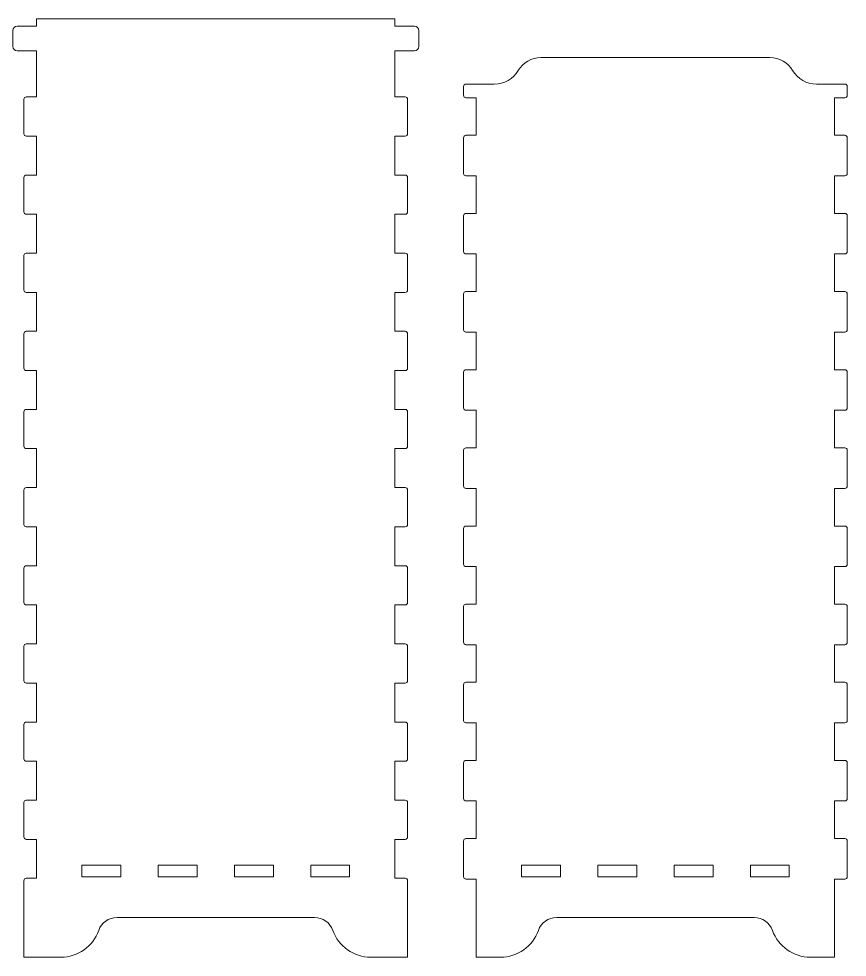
# Model space of a CAD drawing. Header units: millimetres. Extents: x -1099 to 2075, y -1295 to 1553.
# Drawn here: x -360.5 to -151.9, y -1213.4 to -977.2 of the extents above; entities that cross this region are included whole.
import ezdxf

# ---------------------------------------------------------------- set-up
doc = ezdxf.new("R2010")
doc.units = ezdxf.units.MM
doc.header["$MEASUREMENT"] = 0
doc.layers.add('layer 1', color=7, linetype='Continuous')

msp = doc.modelspace()

# ---------------------------------------------------------------- linework, layer by layer
at = {"layer": 'layer 1', "color": 240, "lineweight": 9}
for points, knots in [([(-356.0003, -1193.5443), (-356.0003, -1193.5443), (-356.0003, -1183.7443), (-356.0003, -1183.7443), (-356.0003, -1183.7443), (-356.0003, -1183.7443), (-358.6003, -1183.7443), (-358.6003, -1183.7443), (-358.6003, -1183.7443), (-358.9308, -1183.7443), (-359.2003, -1183.4748), (-359.2003, -1183.1443), (-359.2003, -1183.1443), (-359.2003, -1183.1443), (-359.2003, -1174.4777), (-359.2003, -1174.4777), (-359.2003, -1174.4777), (-359.2003, -1174.1472), (-358.9308, -1173.8777), (-358.6003, -1173.8777), (-358.6003, -1173.8777), (-358.6003, -1173.8777), (-356.0003, -1173.8777), (-356.0003, -1173.8777), (-356.0003, -1173.8777), (-356.0003, -1173.8777), (-356.0003, -1164.0777), (-356.0003, -1164.0777), (-356.0003, -1164.0777), (-356.0003, -1164.0777), (-358.6003, -1164.0777), (-358.6003, -1164.0777), (-358.6003, -1164.0777), (-358.9308, -1164.0777), (-359.2003, -1163.8082), (-359.2003, -1163.4777), (-359.2003, -1163.4777), (-359.2003, -1163.4777), (-359.2003, -1154.811), (-359.2003, -1154.811), (-359.2003, -1154.811), (-359.2003, -1154.4805), (-358.9308, -1154.211), (-358.6003, -1154.211), (-358.6003, -1154.211), (-358.6003, -1154.211), (-356.0003, -1154.211), (-356.0003, -1154.211), (-356.0003, -1154.211), (-356.0003, -1154.211), (-356.0003, -1144.411), (-356.0003, -1144.411), (-356.0003, -1144.411), (-356.0003, -1144.411), (-358.6003, -1144.411), (-358.6003, -1144.411), (-358.6003, -1144.411), (-358.9308, -1144.411), (-359.2003, -1144.1415), (-359.2003, -1143.811), (-359.2003, -1143.811), (-359.2003, -1143.811), (-359.2003, -1135.1443), (-359.2003, -1135.1443), (-359.2003, -1135.1443), (-359.2003, -1134.8138), (-358.9308, -1134.5443), (-358.6003, -1134.5443), (-358.6003, -1134.5443), (-358.6003, -1134.5443), (-356.0003, -1134.5443), (-356.0003, -1134.5443), (-356.0003, -1134.5443), (-356.0003, -1134.5443), (-356.0003, -1124.7443), (-356.0003, -1124.7443), (-356.0003, -1124.7443), (-356.0003, -1124.7443), (-358.6003, -1124.7443), (-358.6003, -1124.7443), (-358.6003, -1124.7443), (-358.9308, -1124.7443), (-359.2003, -1124.4748), (-359.2003, -1124.1443), (-359.2003, -1124.1443), (-359.2003, -1124.1443), (-359.2003, -1115.4777), (-359.2003, -1115.4777), (-359.2003, -1115.4777), (-359.2003, -1115.1472), (-358.9308, -1114.8777), (-358.6003, -1114.8777), (-358.6003, -1114.8777), (-358.6003, -1114.8777), (-356.0003, -1114.8777), (-356.0003, -1114.8777), (-356.0003, -1114.8777), (-356.0003, -1114.8777), (-356.0003, -1105.0777), (-356.0003, -1105.0777), (-356.0003, -1105.0777), (-356.0003, -1105.0777), (-358.6003, -1105.0777), (-358.6003, -1105.0777), (-358.6003, -1105.0777), (-358.9308, -1105.0777), (-359.2003, -1104.8082), (-359.2003, -1104.4777), (-359.2003, -1104.4777), (-359.2003, -1104.4777), (-359.2003, -1095.811), (-359.2003, -1095.811), (-359.2003, -1095.811), (-359.2003, -1095.4805), (-358.9308, -1095.211), (-358.6003, -1095.211), (-358.6003, -1095.211), (-358.6003, -1095.211), (-356.0003, -1095.211), (-356.0003, -1095.211), (-356.0003, -1095.211), (-356.0003, -1095.211), (-356.0003, -1085.411), (-356.0003, -1085.411), (-356.0003, -1085.411), (-356.0003, -1085.411), (-358.6003, -1085.411), (-358.6003, -1085.411), (-358.6003, -1085.411), (-358.9308, -1085.411), (-359.2003, -1085.1415), (-359.2003, -1084.811), (-359.2003, -1084.811), (-359.2003, -1084.811), (-359.2003, -1076.1443), (-359.2003, -1076.1443), (-359.2003, -1076.1443), (-359.2003, -1075.8138), (-358.9308, -1075.5443), (-358.6003, -1075.5443), (-358.6003, -1075.5443), (-358.6003, -1075.5443), (-356.0003, -1075.5443), (-356.0003, -1075.5443), (-356.0003, -1075.5443), (-356.0003, -1075.5443), (-356.0003, -1065.7443), (-356.0003, -1065.7443), (-356.0003, -1065.7443), (-356.0003, -1065.7443), (-358.6003, -1065.7443), (-358.6003, -1065.7443), (-358.6003, -1065.7443), (-358.9308, -1065.7443), (-359.2003, -1065.4748), (-359.2003, -1065.1443), (-359.2003, -1065.1443), (-359.2003, -1065.1443), (-359.2003, -1056.4777), (-359.2003, -1056.4777), (-359.2003, -1056.4777), (-359.2003, -1056.1472), (-358.9308, -1055.8777), (-358.6003, -1055.8777), (-358.6003, -1055.8777), (-358.6003, -1055.8777), (-356.0003, -1055.8777), (-356.0003, -1055.8777), (-356.0003, -1055.8777), (-356.0003, -1055.8777), (-356.0003, -1046.0777), (-356.0003, -1046.0777), (-356.0003, -1046.0777), (-356.0003, -1046.0777), (-358.6003, -1046.0777), (-358.6003, -1046.0777), (-358.6003, -1046.0777), (-358.9308, -1046.0777), (-359.2003, -1045.8082), (-359.2003, -1045.4777), (-359.2003, -1045.4777), (-359.2003, -1045.4777), (-359.2003, -1036.811), (-359.2003, -1036.811), (-359.2003, -1036.811), (-359.2003, -1036.4805), (-358.9308, -1036.211), (-358.6003, -1036.211), (-358.6003, -1036.211), (-358.6003, -1036.211), (-356.0003, -1036.211), (-356.0003, -1036.211), (-356.0003, -1036.211), (-356.0003, -1036.211), (-356.0003, -1026.411), (-356.0003, -1026.411), (-356.0003, -1026.411), (-356.0003, -1026.411), (-358.6003, -1026.411), (-358.6003, -1026.411), (-358.6003, -1026.411), (-358.9308, -1026.411), (-359.2003, -1026.1415), (-359.2003, -1025.811), (-359.2003, -1025.811), (-359.2003, -1025.811), (-359.2003, -1017.1443), (-359.2003, -1017.1443), (-359.2003, -1017.1443), (-359.2003, -1016.8138), (-358.9308, -1016.5443), (-358.6003, -1016.5443), (-358.6003, -1016.5443), (-358.6003, -1016.5443), (-356.0003, -1016.5443), (-356.0003, -1016.5443), (-356.0003, -1016.5443), (-356.0003, -1016.5443), (-356.0003, -1006.7443), (-356.0003, -1006.7443), (-356.0003, -1006.7443), (-356.0003, -1006.7443), (-358.6003, -1006.7443), (-358.6003, -1006.7443), (-358.6003, -1006.7443), (-358.9308, -1006.7443), (-359.2003, -1006.4748), (-359.2003, -1006.1443), (-359.2003, -1006.1443), (-359.2003, -1006.1443), (-359.2003, -997.4777), (-359.2003, -997.4777), (-359.2003, -997.4777), (-359.2003, -997.1472), (-358.9308, -996.8777), (-358.6003, -996.8777), (-358.6003, -996.8777), (-358.6003, -996.8777), (-356.0003, -996.8777), (-356.0003, -996.8777), (-356.0003, -996.8777), (-356.0003, -996.8777), (-356.0003, -985.2444), (-356.0003, -985.2444), (-356.0003, -985.2444), (-356.0003, -985.2444), (-360.9003, -985.2444), (-360.9003, -985.2444), (-360.9003, -985.2444), (-361.5062, -985.2444), (-362.0003, -984.7503), (-362.0003, -984.1444), (-362.0003, -984.1444), (-362.0003, -984.1444), (-362.0003, -980.1444), (-362.0003, -980.1444), (-362.0003, -980.1444), (-362.0003, -979.5386), (-361.5061, -979.0444), (-360.9003, -979.0444), (-360.9003, -979.0444), (-360.9003, -979.0444), (-356.0003, -979.0444), (-356.0003, -979.0444), (-356.0003, -979.0444), (-356.0003, -979.0444), (-356.0003, -977.211), (-356.0003, -977.211), (-356.0003, -977.211), (-356.0003, -977.211), (-265.8003, -977.211), (-265.8003, -977.211), (-265.8003, -977.211), (-265.8003, -977.211), (-265.8003, -979.0444), (-265.8003, -979.0444), (-265.8003, -979.0444), (-265.8003, -979.0444), (-260.9003, -979.0444), (-260.9003, -979.0444), (-260.9003, -979.0444), (-260.2944, -979.0444), (-259.8003, -979.5385), (-259.8003, -980.1444), (-259.8003, -980.1444), (-259.8003, -980.1444), (-259.8003, -984.1444), (-259.8003, -984.1444), (-259.8003, -984.1444), (-259.8003, -984.7504), (-260.2943, -985.2444), (-260.9003, -985.2444), (-260.9003, -985.2444), (-260.9003, -985.2444), (-265.8003, -985.2444), (-265.8003, -985.2444), (-265.8003, -985.2444), (-265.8003, -985.2444), (-265.8003, -996.8777), (-265.8003, -996.8777), (-265.8003, -996.8777), (-265.8003, -996.8777), (-263.2003, -996.8777), (-263.2003, -996.8777), (-263.2003, -996.8777), (-262.8698, -996.8777), (-262.6003, -997.1472), (-262.6003, -997.4777), (-262.6003, -997.4777), (-262.6003, -997.4777), (-262.6003, -1006.1443), (-262.6003, -1006.1443), (-262.6003, -1006.1443), (-262.6003, -1006.4749), (-262.8697, -1006.7443), (-263.2003, -1006.7443), (-263.2003, -1006.7443), (-263.2003, -1006.7443), (-265.8003, -1006.7443), (-265.8003, -1006.7443), (-265.8003, -1006.7443), (-265.8003, -1006.7443), (-265.8003, -1016.5443), (-265.8003, -1016.5443), (-265.8003, -1016.5443), (-265.8003, -1016.5443), (-263.2003, -1016.5443), (-263.2003, -1016.5443), (-263.2003, -1016.5443), (-262.8698, -1016.5443), (-262.6003, -1016.8138), (-262.6003, -1017.1443), (-262.6003, -1017.1443), (-262.6003, -1017.1443), (-262.6003, -1025.811), (-262.6003, -1025.811), (-262.6003, -1025.811), (-262.6003, -1026.1416), (-262.8697, -1026.411), (-263.2003, -1026.411), (-263.2003, -1026.411), (-263.2003, -1026.411), (-265.8003, -1026.411), (-265.8003, -1026.411), (-265.8003, -1026.411), (-265.8003, -1026.411), (-265.8003, -1036.211), (-265.8003, -1036.211), (-265.8003, -1036.211), (-265.8003, -1036.211), (-263.2003, -1036.211), (-263.2003, -1036.211), (-263.2003, -1036.211), (-262.8698, -1036.211), (-262.6003, -1036.4805), (-262.6003, -1036.811), (-262.6003, -1036.811), (-262.6003, -1036.811), (-262.6003, -1045.4777), (-262.6003, -1045.4777), (-262.6003, -1045.4777), (-262.6003, -1045.8083), (-262.8697, -1046.0777), (-263.2003, -1046.0777), (-263.2003, -1046.0777), (-263.2003, -1046.0777), (-265.8003, -1046.0777), (-265.8003, -1046.0777), (-265.8003, -1046.0777), (-265.8003, -1046.0777), (-265.8003, -1055.8777), (-265.8003, -1055.8777), (-265.8003, -1055.8777), (-265.8003, -1055.8777), (-263.2003, -1055.8777), (-263.2003, -1055.8777), (-263.2003, -1055.8777), (-262.8698, -1055.8777), (-262.6003, -1056.1472), (-262.6003, -1056.4777), (-262.6003, -1056.4777), (-262.6003, -1056.4777), (-262.6003, -1065.1443), (-262.6003, -1065.1443), (-262.6003, -1065.1443), (-262.6003, -1065.4749), (-262.8697, -1065.7443), (-263.2003, -1065.7443), (-263.2003, -1065.7443), (-263.2003, -1065.7443), (-265.8003, -1065.7443), (-265.8003, -1065.7443), (-265.8003, -1065.7443), (-265.8003, -1065.7443), (-265.8003, -1075.5443), (-265.8003, -1075.5443), (-265.8003, -1075.5443), (-265.8003, -1075.5443), (-263.2003, -1075.5443), (-263.2003, -1075.5443), (-263.2003, -1075.5443), (-262.8698, -1075.5443), (-262.6003, -1075.8138), (-262.6003, -1076.1443), (-262.6003, -1076.1443), (-262.6003, -1076.1443), (-262.6003, -1084.811), (-262.6003, -1084.811), (-262.6003, -1084.811), (-262.6003, -1085.1416), (-262.8697, -1085.411), (-263.2003, -1085.411), (-263.2003, -1085.411), (-263.2003, -1085.411), (-265.8003, -1085.411), (-265.8003, -1085.411), (-265.8003, -1085.411), (-265.8003, -1085.411), (-265.8003, -1095.211), (-265.8003, -1095.211), (-265.8003, -1095.211), (-265.8003, -1095.211), (-263.2003, -1095.211), (-263.2003, -1095.211), (-263.2003, -1095.211), (-262.8698, -1095.211), (-262.6003, -1095.4805), (-262.6003, -1095.811), (-262.6003, -1095.811), (-262.6003, -1095.811), (-262.6003, -1104.4777), (-262.6003, -1104.4777), (-262.6003, -1104.4777), (-262.6003, -1104.8083), (-262.8697, -1105.0777), (-263.2003, -1105.0777), (-263.2003, -1105.0777), (-263.2003, -1105.0777), (-265.8003, -1105.0777), (-265.8003, -1105.0777), (-265.8003, -1105.0777), (-265.8003, -1105.0777), (-265.8003, -1114.8777), (-265.8003, -1114.8777), (-265.8003, -1114.8777), (-265.8003, -1114.8777), (-263.2003, -1114.8777), (-263.2003, -1114.8777), (-263.2003, -1114.8777), (-262.8698, -1114.8777), (-262.6003, -1115.1472), (-262.6003, -1115.4777), (-262.6003, -1115.4777), (-262.6003, -1115.4777), (-262.6003, -1124.1443), (-262.6003, -1124.1443), (-262.6003, -1124.1443), (-262.6003, -1124.4749), (-262.8697, -1124.7443), (-263.2003, -1124.7443), (-263.2003, -1124.7443), (-263.2003, -1124.7443), (-265.8003, -1124.7443), (-265.8003, -1124.7443), (-265.8003, -1124.7443), (-265.8003, -1124.7443), (-265.8003, -1134.5443), (-265.8003, -1134.5443), (-265.8003, -1134.5443), (-265.8003, -1134.5443), (-263.2003, -1134.5443), (-263.2003, -1134.5443), (-263.2003, -1134.5443), (-262.8698, -1134.5443), (-262.6003, -1134.8138), (-262.6003, -1135.1443), (-262.6003, -1135.1443), (-262.6003, -1135.1443), (-262.6003, -1143.811), (-262.6003, -1143.811), (-262.6003, -1143.811), (-262.6003, -1144.1416), (-262.8697, -1144.411), (-263.2003, -1144.411), (-263.2003, -1144.411), (-263.2003, -1144.411), (-265.8003, -1144.411), (-265.8003, -1144.411), (-265.8003, -1144.411), (-265.8003, -1144.411), (-265.8003, -1154.211), (-265.8003, -1154.211), (-265.8003, -1154.211), (-265.8003, -1154.211), (-263.2003, -1154.211), (-263.2003, -1154.211), (-263.2003, -1154.211), (-262.8698, -1154.211), (-262.6003, -1154.4805), (-262.6003, -1154.811), (-262.6003, -1154.811), (-262.6003, -1154.811), (-262.6003, -1163.4777), (-262.6003, -1163.4777), (-262.6003, -1163.4777), (-262.6003, -1163.8083), (-262.8697, -1164.0777), (-263.2003, -1164.0777), (-263.2003, -1164.0777), (-263.2003, -1164.0777), (-265.8003, -1164.0777), (-265.8003, -1164.0777), (-265.8003, -1164.0777), (-265.8003, -1164.0777), (-265.8003, -1173.8777), (-265.8003, -1173.8777), (-265.8003, -1173.8777), (-265.8003, -1173.8777), (-263.2003, -1173.8777), (-263.2003, -1173.8777), (-263.2003, -1173.8777), (-262.8698, -1173.8777), (-262.6003, -1174.1472), (-262.6003, -1174.4777), (-262.6003, -1174.4777), (-262.6003, -1174.4777), (-262.6003, -1183.1443), (-262.6003, -1183.1443), (-262.6003, -1183.1443), (-262.6003, -1183.4749), (-262.8697, -1183.7443), (-263.2003, -1183.7443), (-263.2003, -1183.7443), (-263.2003, -1183.7443), (-265.8003, -1183.7443), (-265.8003, -1183.7443), (-265.8003, -1183.7443), (-265.8003, -1183.7443), (-265.8003, -1193.5443), (-265.8003, -1193.5443), (-265.8003, -1193.5443), (-265.8003, -1193.5443), (-263.2003, -1193.5443), (-263.2003, -1193.5443), (-263.2003, -1193.5443), (-262.8698, -1193.5443), (-262.6003, -1193.8138), (-262.6003, -1194.1443), (-262.6003, -1194.1443), (-262.6003, -1194.1443), (-262.6003, -1213.4109), (-262.6003, -1213.4109), (-262.6003, -1213.4109), (-262.6003, -1213.4109), (-271.9003, -1213.4109), (-271.9003, -1213.4109), (-271.9003, -1213.4109), (-276.179, -1213.4109), (-279.9974, -1210.6923), (-281.4234, -1206.673), (-281.4234, -1206.673), (-282.1301, -1204.6809), (-283.9264, -1203.411), (-286.0404, -1203.411), (-286.0404, -1203.411), (-286.0404, -1203.411), (-335.7602, -1203.411), (-335.7602, -1203.411), (-335.7602, -1203.411), (-337.8742, -1203.411), (-339.6705, -1204.6809), (-340.3772, -1206.673), (-340.3772, -1206.673), (-341.8032, -1210.6923), (-345.6216, -1213.4109), (-349.9003, -1213.4109), (-349.9003, -1213.4109), (-349.9003, -1213.4109), (-359.2003, -1213.4109), (-359.2003, -1213.4109), (-359.2003, -1213.4109), (-359.2003, -1213.4109), (-359.2003, -1194.1443), (-359.2003, -1194.1443), (-359.2003, -1194.1443), (-359.2003, -1193.8138), (-358.9308, -1193.5443), (-358.6003, -1193.5443), (-358.6003, -1193.5443), (-358.6003, -1193.5443), (-356.0003, -1193.5443), (-356.0003, -1193.5443)], [0, 0, 0, 0, 0.00671141, 0.00671141, 0.00671141, 0.00671141, 0.01342282, 0.01342282, 0.01342282, 0.01342282, 0.02013423, 0.02013423, 0.02013423, 0.02013423, 0.02684564, 0.02684564, 0.02684564, 0.02684564, 0.03355705, 0.03355705, 0.03355705, 0.03355705, 0.04026846, 0.04026846, 0.04026846, 0.04026846, 0.04697987, 0.04697987, 0.04697987, 0.04697987, 0.05369128, 0.05369128, 0.05369128, 0.05369128, 0.06040268, 0.06040268, 0.06040268, 0.06040268, 0.06711409, 0.06711409, 0.06711409, 0.06711409, 0.0738255, 0.0738255, 0.0738255, 0.0738255, 0.08053691, 0.08053691, 0.08053691, 0.08053691, 0.08724832, 0.08724832, 0.08724832, 0.08724832, 0.09395973, 0.09395973, 0.09395973, 0.09395973, 0.10067114, 0.10067114, 0.10067114, 0.10067114, 0.10738255, 0.10738255, 0.10738255, 0.10738255, 0.11409396, 0.11409396, 0.11409396, 0.11409396, 0.12080537, 0.12080537, 0.12080537, 0.12080537, 0.12751678, 0.12751678, 0.12751678, 0.12751678, 0.13422819, 0.13422819, 0.13422819, 0.13422819, 0.1409396, 0.1409396, 0.1409396, 0.1409396, 0.14765101, 0.14765101, 0.14765101, 0.14765101, 0.15436242, 0.15436242, 0.15436242, 0.15436242, 0.16107383, 0.16107383, 0.16107383, 0.16107383, 0.16778523, 0.16778523, 0.16778523, 0.16778523, 0.17449664, 0.17449664, 0.17449664, 0.17449664, 0.18120805, 0.18120805, 0.18120805, 0.18120805, 0.18791946, 0.18791946, 0.18791946, 0.18791946, 0.19463087, 0.19463087, 0.19463087, 0.19463087, 0.20134228, 0.20134228, 0.20134228, 0.20134228, 0.20805369, 0.20805369, 0.20805369, 0.20805369, 0.2147651, 0.2147651, 0.2147651, 0.2147651, 0.22147651, 0.22147651, 0.22147651, 0.22147651, 0.22818792, 0.22818792, 0.22818792, 0.22818792, 0.23489933, 0.23489933, 0.23489933, 0.23489933, 0.24161074, 0.24161074, 0.24161074, 0.24161074, 0.24832215, 0.24832215, 0.24832215, 0.24832215, 0.25503356, 0.25503356, 0.25503356, 0.25503356, 0.26174497, 0.26174497, 0.26174497, 0.26174497, 0.26845638, 0.26845638, 0.26845638, 0.26845638, 0.27516779, 0.27516779, 0.27516779, 0.27516779, 0.28187919, 0.28187919, 0.28187919, 0.28187919, 0.2885906, 0.2885906, 0.2885906, 0.2885906, 0.29530201, 0.29530201, 0.29530201, 0.29530201, 0.30201342, 0.30201342, 0.30201342, 0.30201342, 0.30872483, 0.30872483, 0.30872483, 0.30872483, 0.31543624, 0.31543624, 0.31543624, 0.31543624, 0.32214765, 0.32214765, 0.32214765, 0.32214765, 0.32885906, 0.32885906, 0.32885906, 0.32885906, 0.33557047, 0.33557047, 0.33557047, 0.33557047, 0.34228188, 0.34228188, 0.34228188, 0.34228188, 0.34899329, 0.34899329, 0.34899329, 0.34899329, 0.3557047, 0.3557047, 0.3557047, 0.3557047, 0.36241611, 0.36241611, 0.36241611, 0.36241611, 0.36912752, 0.36912752, 0.36912752, 0.36912752, 0.37583893, 0.37583893, 0.37583893, 0.37583893, 0.38255034, 0.38255034, 0.38255034, 0.38255034, 0.38926174, 0.38926174, 0.38926174, 0.38926174, 0.39597315, 0.39597315, 0.39597315, 0.39597315, 0.40268456, 0.40268456, 0.40268456, 0.40268456, 0.40939597, 0.40939597, 0.40939597, 0.40939597, 0.41610738, 0.41610738, 0.41610738, 0.41610738, 0.42281879, 0.42281879, 0.42281879, 0.42281879, 0.4295302, 0.4295302, 0.4295302, 0.4295302, 0.43624161, 0.43624161, 0.43624161, 0.43624161, 0.44295302, 0.44295302, 0.44295302, 0.44295302, 0.44966443, 0.44966443, 0.44966443, 0.44966443, 0.45637584, 0.45637584, 0.45637584, 0.45637584, 0.46308725, 0.46308725, 0.46308725, 0.46308725, 0.46979866, 0.46979866, 0.46979866, 0.46979866, 0.47651007, 0.47651007, 0.47651007, 0.47651007, 0.48322148, 0.48322148, 0.48322148, 0.48322148, 0.48993289, 0.48993289, 0.48993289, 0.48993289, 0.4966443, 0.4966443, 0.4966443, 0.4966443, 0.5033557, 0.5033557, 0.5033557, 0.5033557, 0.51006711, 0.51006711, 0.51006711, 0.51006711, 0.51677852, 0.51677852, 0.51677852, 0.51677852, 0.52348993, 0.52348993, 0.52348993, 0.52348993, 0.53020134, 0.53020134, 0.53020134, 0.53020134, 0.53691275, 0.53691275, 0.53691275, 0.53691275, 0.54362416, 0.54362416, 0.54362416, 0.54362416, 0.55033557, 0.55033557, 0.55033557, 0.55033557, 0.55704698, 0.55704698, 0.55704698, 0.55704698, 0.56375839, 0.56375839, 0.56375839, 0.56375839, 0.5704698, 0.5704698, 0.5704698, 0.5704698, 0.57718121, 0.57718121, 0.57718121, 0.57718121, 0.58389262, 0.58389262, 0.58389262, 0.58389262, 0.59060403, 0.59060403, 0.59060403, 0.59060403, 0.59731544, 0.59731544, 0.59731544, 0.59731544, 0.60402685, 0.60402685, 0.60402685, 0.60402685, 0.61073826, 0.61073826, 0.61073826, 0.61073826, 0.61744966, 0.61744966, 0.61744966, 0.61744966, 0.62416107, 0.62416107, 0.62416107, 0.62416107, 0.63087248, 0.63087248, 0.63087248, 0.63087248, 0.63758389, 0.63758389, 0.63758389, 0.63758389, 0.6442953, 0.6442953, 0.6442953, 0.6442953, 0.65100671, 0.65100671, 0.65100671, 0.65100671, 0.65771812, 0.65771812, 0.65771812, 0.65771812, 0.66442953, 0.66442953, 0.66442953, 0.66442953, 0.67114094, 0.67114094, 0.67114094, 0.67114094, 0.67785235, 0.67785235, 0.67785235, 0.67785235, 0.68456376, 0.68456376, 0.68456376, 0.68456376, 0.69127517, 0.69127517, 0.69127517, 0.69127517, 0.69798658, 0.69798658, 0.69798658, 0.69798658, 0.70469799, 0.70469799, 0.70469799, 0.70469799, 0.7114094, 0.7114094, 0.7114094, 0.7114094, 0.71812081, 0.71812081, 0.71812081, 0.71812081, 0.72483221, 0.72483221, 0.72483221, 0.72483221, 0.73154362, 0.73154362, 0.73154362, 0.73154362, 0.73825503, 0.73825503, 0.73825503, 0.73825503, 0.74496644, 0.74496644, 0.74496644, 0.74496644, 0.75167785, 0.75167785, 0.75167785, 0.75167785, 0.75838926, 0.75838926, 0.75838926, 0.75838926, 0.76510067, 0.76510067, 0.76510067, 0.76510067, 0.77181208, 0.77181208, 0.77181208, 0.77181208, 0.77852349, 0.77852349, 0.77852349, 0.77852349, 0.7852349, 0.7852349, 0.7852349, 0.7852349, 0.79194631, 0.79194631, 0.79194631, 0.79194631, 0.79865772, 0.79865772, 0.79865772, 0.79865772, 0.80536913, 0.80536913, 0.80536913, 0.80536913, 0.81208054, 0.81208054, 0.81208054, 0.81208054, 0.81879195, 0.81879195, 0.81879195, 0.81879195, 0.82550336, 0.82550336, 0.82550336, 0.82550336, 0.83221477, 0.83221477, 0.83221477, 0.83221477, 0.83892617, 0.83892617, 0.83892617, 0.83892617, 0.84563758, 0.84563758, 0.84563758, 0.84563758, 0.85234899, 0.85234899, 0.85234899, 0.85234899, 0.8590604, 0.8590604, 0.8590604, 0.8590604, 0.86577181, 0.86577181, 0.86577181, 0.86577181, 0.87248322, 0.87248322, 0.87248322, 0.87248322, 0.87919463, 0.87919463, 0.87919463, 0.87919463, 0.88590604, 0.88590604, 0.88590604, 0.88590604, 0.89261745, 0.89261745, 0.89261745, 0.89261745, 0.89932886, 0.89932886, 0.89932886, 0.89932886, 0.90604027, 0.90604027, 0.90604027, 0.90604027, 0.91275168, 0.91275168, 0.91275168, 0.91275168, 0.91946309, 0.91946309, 0.91946309, 0.91946309, 0.9261745, 0.9261745, 0.9261745, 0.9261745, 0.93288591, 0.93288591, 0.93288591, 0.93288591, 0.93959732, 0.93959732, 0.93959732, 0.93959732, 0.94630872, 0.94630872, 0.94630872, 0.94630872, 0.95302013, 0.95302013, 0.95302013, 0.95302013, 0.95973154, 0.95973154, 0.95973154, 0.95973154, 0.96644295, 0.96644295, 0.96644295, 0.96644295, 0.97315436, 0.97315436, 0.97315436, 0.97315436, 0.97986577, 0.97986577, 0.97986577, 0.97986577, 0.98657718, 0.98657718, 0.98657718, 0.98657718, 1, 1, 1, 1]), ([(-155.0976, -997.0777), (-155.0976, -997.0777), (-155.0976, -1006.5443), (-155.0976, -1006.5443), (-155.0976, -1006.5443), (-155.0976, -1006.5443), (-152.4976, -1006.5443), (-152.4976, -1006.5443), (-152.4976, -1006.5443), (-152.1671, -1006.5443), (-151.8976, -1006.8138), (-151.8976, -1007.1443), (-151.8976, -1007.1443), (-151.8976, -1007.1443), (-151.8976, -1016.1443), (-151.8976, -1016.1443), (-151.8976, -1016.1443), (-151.8976, -1016.4749), (-152.167, -1016.7443), (-152.4976, -1016.7443), (-152.4976, -1016.7443), (-152.4976, -1016.7443), (-155.0976, -1016.7443), (-155.0976, -1016.7443), (-155.0976, -1016.7443), (-155.0976, -1016.7443), (-155.0976, -1026.211), (-155.0976, -1026.211), (-155.0976, -1026.211), (-155.0976, -1026.211), (-152.4976, -1026.211), (-152.4976, -1026.211), (-152.4976, -1026.211), (-152.1671, -1026.211), (-151.8976, -1026.4805), (-151.8976, -1026.811), (-151.8976, -1026.811), (-151.8976, -1026.811), (-151.8976, -1035.811), (-151.8976, -1035.811), (-151.8976, -1035.811), (-151.8976, -1036.1416), (-152.167, -1036.411), (-152.4976, -1036.411), (-152.4976, -1036.411), (-152.4976, -1036.411), (-155.0976, -1036.411), (-155.0976, -1036.411), (-155.0976, -1036.411), (-155.0976, -1036.411), (-155.0976, -1045.8777), (-155.0976, -1045.8777), (-155.0976, -1045.8777), (-155.0976, -1045.8777), (-152.4976, -1045.8777), (-152.4976, -1045.8777), (-152.4976, -1045.8777), (-152.1671, -1045.8777), (-151.8976, -1046.1472), (-151.8976, -1046.4777), (-151.8976, -1046.4777), (-151.8976, -1046.4777), (-151.8976, -1055.4777), (-151.8976, -1055.4777), (-151.8976, -1055.4777), (-151.8976, -1055.8083), (-152.167, -1056.0777), (-152.4976, -1056.0777), (-152.4976, -1056.0777), (-152.4976, -1056.0777), (-155.0976, -1056.0777), (-155.0976, -1056.0777), (-155.0976, -1056.0777), (-155.0976, -1056.0777), (-155.0976, -1065.5443), (-155.0976, -1065.5443), (-155.0976, -1065.5443), (-155.0976, -1065.5443), (-152.4976, -1065.5443), (-152.4976, -1065.5443), (-152.4976, -1065.5443), (-152.1671, -1065.5443), (-151.8976, -1065.8138), (-151.8976, -1066.1443), (-151.8976, -1066.1443), (-151.8976, -1066.1443), (-151.8976, -1075.1443), (-151.8976, -1075.1443), (-151.8976, -1075.1443), (-151.8976, -1075.4749), (-152.167, -1075.7443), (-152.4976, -1075.7443), (-152.4976, -1075.7443), (-152.4976, -1075.7443), (-155.0976, -1075.7443), (-155.0976, -1075.7443), (-155.0976, -1075.7443), (-155.0976, -1075.7443), (-155.0976, -1085.211), (-155.0976, -1085.211), (-155.0976, -1085.211), (-155.0976, -1085.211), (-152.4976, -1085.211), (-152.4976, -1085.211), (-152.4976, -1085.211), (-152.1671, -1085.211), (-151.8976, -1085.4805), (-151.8976, -1085.811), (-151.8976, -1085.811), (-151.8976, -1085.811), (-151.8976, -1094.811), (-151.8976, -1094.811), (-151.8976, -1094.811), (-151.8976, -1095.1416), (-152.167, -1095.411), (-152.4976, -1095.411), (-152.4976, -1095.411), (-152.4976, -1095.411), (-155.0976, -1095.411), (-155.0976, -1095.411), (-155.0976, -1095.411), (-155.0976, -1095.411), (-155.0976, -1104.8777), (-155.0976, -1104.8777), (-155.0976, -1104.8777), (-155.0976, -1104.8777), (-152.4976, -1104.8777), (-152.4976, -1104.8777), (-152.4976, -1104.8777), (-152.1671, -1104.8777), (-151.8976, -1105.1472), (-151.8976, -1105.4777), (-151.8976, -1105.4777), (-151.8976, -1105.4777), (-151.8976, -1114.4777), (-151.8976, -1114.4777), (-151.8976, -1114.4777), (-151.8976, -1114.8083), (-152.167, -1115.0777), (-152.4976, -1115.0777), (-152.4976, -1115.0777), (-152.4976, -1115.0777), (-155.0976, -1115.0777), (-155.0976, -1115.0777), (-155.0976, -1115.0777), (-155.0976, -1115.0777), (-155.0976, -1124.5443), (-155.0976, -1124.5443), (-155.0976, -1124.5443), (-155.0976, -1124.5443), (-152.4976, -1124.5443), (-152.4976, -1124.5443), (-152.4976, -1124.5443), (-152.1671, -1124.5443), (-151.8976, -1124.8138), (-151.8976, -1125.1443), (-151.8976, -1125.1443), (-151.8976, -1125.1443), (-151.8976, -1134.1443), (-151.8976, -1134.1443), (-151.8976, -1134.1443), (-151.8976, -1134.4749), (-152.167, -1134.7443), (-152.4976, -1134.7443), (-152.4976, -1134.7443), (-152.4976, -1134.7443), (-155.0976, -1134.7443), (-155.0976, -1134.7443), (-155.0976, -1134.7443), (-155.0976, -1134.7443), (-155.0976, -1144.211), (-155.0976, -1144.211), (-155.0976, -1144.211), (-155.0976, -1144.211), (-152.4976, -1144.211), (-152.4976, -1144.211), (-152.4976, -1144.211), (-152.1671, -1144.211), (-151.8976, -1144.4805), (-151.8976, -1144.811), (-151.8976, -1144.811), (-151.8976, -1144.811), (-151.8976, -1153.811), (-151.8976, -1153.811), (-151.8976, -1153.811), (-151.8976, -1154.1416), (-152.167, -1154.411), (-152.4976, -1154.411), (-152.4976, -1154.411), (-152.4976, -1154.411), (-155.0976, -1154.411), (-155.0976, -1154.411), (-155.0976, -1154.411), (-155.0976, -1154.411), (-155.0976, -1163.8777), (-155.0976, -1163.8777), (-155.0976, -1163.8777), (-155.0976, -1163.8777), (-152.4976, -1163.8777), (-152.4976, -1163.8777), (-152.4976, -1163.8777), (-152.1671, -1163.8777), (-151.8976, -1164.1472), (-151.8976, -1164.4777), (-151.8976, -1164.4777), (-151.8976, -1164.4777), (-151.8976, -1173.4777), (-151.8976, -1173.4777), (-151.8976, -1173.4777), (-151.8976, -1173.8083), (-152.167, -1174.0777), (-152.4976, -1174.0777), (-152.4976, -1174.0777), (-152.4976, -1174.0777), (-155.0976, -1174.0777), (-155.0976, -1174.0777), (-155.0976, -1174.0777), (-155.0976, -1174.0777), (-155.0976, -1183.5443), (-155.0976, -1183.5443), (-155.0976, -1183.5443), (-155.0976, -1183.5443), (-152.4976, -1183.5443), (-152.4976, -1183.5443), (-152.4976, -1183.5443), (-152.1671, -1183.5443), (-151.8976, -1183.8138), (-151.8976, -1184.1443), (-151.8976, -1184.1443), (-151.8976, -1184.1443), (-151.8976, -1193.1443), (-151.8976, -1193.1443), (-151.8976, -1193.1443), (-151.8976, -1193.4749), (-152.167, -1193.7443), (-152.4976, -1193.7443), (-152.4976, -1193.7443), (-152.4976, -1193.7443), (-155.0976, -1193.7443), (-155.0976, -1193.7443), (-155.0976, -1193.7443), (-155.0976, -1193.7443), (-155.0976, -1213.4109), (-155.0976, -1213.4109), (-155.0976, -1213.4109), (-155.0976, -1213.4109), (-161.1976, -1213.4109), (-161.1976, -1213.4109), (-161.1976, -1213.4109), (-165.4763, -1213.4109), (-169.2947, -1210.6923), (-170.7207, -1206.673), (-170.7207, -1206.673), (-171.4274, -1204.6809), (-173.2237, -1203.411), (-175.3377, -1203.411), (-175.3377, -1203.411), (-175.3377, -1203.411), (-225.0574, -1203.411), (-225.0574, -1203.411), (-225.0574, -1203.411), (-227.1714, -1203.411), (-228.9677, -1204.6809), (-229.6745, -1206.673), (-229.6745, -1206.673), (-231.1006, -1210.6923), (-234.9189, -1213.4109), (-239.1977, -1213.4109), (-239.1977, -1213.4109), (-239.1977, -1213.4109), (-245.2976, -1213.4109), (-245.2976, -1213.4109), (-245.2976, -1213.4109), (-245.2976, -1213.4109), (-245.2976, -1193.7443), (-245.2976, -1193.7443), (-245.2976, -1193.7443), (-245.2976, -1193.7443), (-247.8976, -1193.7443), (-247.8976, -1193.7443), (-247.8976, -1193.7443), (-248.2281, -1193.7443), (-248.4976, -1193.4748), (-248.4976, -1193.1443), (-248.4976, -1193.1443), (-248.4976, -1193.1443), (-248.4976, -1184.1443), (-248.4976, -1184.1443), (-248.4976, -1184.1443), (-248.4976, -1183.8138), (-248.2281, -1183.5443), (-247.8976, -1183.5443), (-247.8976, -1183.5443), (-247.8976, -1183.5443), (-245.2976, -1183.5443), (-245.2976, -1183.5443), (-245.2976, -1183.5443), (-245.2976, -1183.5443), (-245.2976, -1174.0777), (-245.2976, -1174.0777), (-245.2976, -1174.0777), (-245.2976, -1174.0777), (-247.8976, -1174.0777), (-247.8976, -1174.0777), (-247.8976, -1174.0777), (-248.2281, -1174.0777), (-248.4976, -1173.8082), (-248.4976, -1173.4777), (-248.4976, -1173.4777), (-248.4976, -1173.4777), (-248.4976, -1164.4777), (-248.4976, -1164.4777), (-248.4976, -1164.4777), (-248.4976, -1164.1472), (-248.2281, -1163.8777), (-247.8976, -1163.8777), (-247.8976, -1163.8777), (-247.8976, -1163.8777), (-245.2976, -1163.8777), (-245.2976, -1163.8777), (-245.2976, -1163.8777), (-245.2976, -1163.8777), (-245.2976, -1154.411), (-245.2976, -1154.411), (-245.2976, -1154.411), (-245.2976, -1154.411), (-247.8976, -1154.411), (-247.8976, -1154.411), (-247.8976, -1154.411), (-248.2281, -1154.411), (-248.4976, -1154.1415), (-248.4976, -1153.811), (-248.4976, -1153.811), (-248.4976, -1153.811), (-248.4976, -1144.811), (-248.4976, -1144.811), (-248.4976, -1144.811), (-248.4976, -1144.4805), (-248.2281, -1144.211), (-247.8976, -1144.211), (-247.8976, -1144.211), (-247.8976, -1144.211), (-245.2976, -1144.211), (-245.2976, -1144.211), (-245.2976, -1144.211), (-245.2976, -1144.211), (-245.2976, -1134.7443), (-245.2976, -1134.7443), (-245.2976, -1134.7443), (-245.2976, -1134.7443), (-247.8976, -1134.7443), (-247.8976, -1134.7443), (-247.8976, -1134.7443), (-248.2281, -1134.7443), (-248.4976, -1134.4748), (-248.4976, -1134.1443), (-248.4976, -1134.1443), (-248.4976, -1134.1443), (-248.4976, -1125.1443), (-248.4976, -1125.1443), (-248.4976, -1125.1443), (-248.4976, -1124.8138), (-248.2281, -1124.5443), (-247.8976, -1124.5443), (-247.8976, -1124.5443), (-247.8976, -1124.5443), (-245.2976, -1124.5443), (-245.2976, -1124.5443), (-245.2976, -1124.5443), (-245.2976, -1124.5443), (-245.2976, -1115.0777), (-245.2976, -1115.0777), (-245.2976, -1115.0777), (-245.2976, -1115.0777), (-247.8976, -1115.0777), (-247.8976, -1115.0777), (-247.8976, -1115.0777), (-248.2281, -1115.0777), (-248.4976, -1114.8082), (-248.4976, -1114.4777), (-248.4976, -1114.4777), (-248.4976, -1114.4777), (-248.4976, -1105.4777), (-248.4976, -1105.4777), (-248.4976, -1105.4777), (-248.4976, -1105.1472), (-248.2281, -1104.8777), (-247.8976, -1104.8777), (-247.8976, -1104.8777), (-247.8976, -1104.8777), (-245.2976, -1104.8777), (-245.2976, -1104.8777), (-245.2976, -1104.8777), (-245.2976, -1104.8777), (-245.2976, -1095.411), (-245.2976, -1095.411), (-245.2976, -1095.411), (-245.2976, -1095.411), (-247.8976, -1095.411), (-247.8976, -1095.411), (-247.8976, -1095.411), (-248.2281, -1095.411), (-248.4976, -1095.1415), (-248.4976, -1094.811), (-248.4976, -1094.811), (-248.4976, -1094.811), (-248.4976, -1085.811), (-248.4976, -1085.811), (-248.4976, -1085.811), (-248.4976, -1085.4805), (-248.2281, -1085.211), (-247.8976, -1085.211), (-247.8976, -1085.211), (-247.8976, -1085.211), (-245.2976, -1085.211), (-245.2976, -1085.211), (-245.2976, -1085.211), (-245.2976, -1085.211), (-245.2976, -1075.7443), (-245.2976, -1075.7443), (-245.2976, -1075.7443), (-245.2976, -1075.7443), (-247.8976, -1075.7443), (-247.8976, -1075.7443), (-247.8976, -1075.7443), (-248.2281, -1075.7443), (-248.4976, -1075.4748), (-248.4976, -1075.1443), (-248.4976, -1075.1443), (-248.4976, -1075.1443), (-248.4976, -1066.1443), (-248.4976, -1066.1443), (-248.4976, -1066.1443), (-248.4976, -1065.8138), (-248.2281, -1065.5443), (-247.8976, -1065.5443), (-247.8976, -1065.5443), (-247.8976, -1065.5443), (-245.2976, -1065.5443), (-245.2976, -1065.5443), (-245.2976, -1065.5443), (-245.2976, -1065.5443), (-245.2976, -1056.0777), (-245.2976, -1056.0777), (-245.2976, -1056.0777), (-245.2976, -1056.0777), (-247.8976, -1056.0777), (-247.8976, -1056.0777), (-247.8976, -1056.0777), (-248.2281, -1056.0777), (-248.4976, -1055.8082), (-248.4976, -1055.4777), (-248.4976, -1055.4777), (-248.4976, -1055.4777), (-248.4976, -1046.4777), (-248.4976, -1046.4777), (-248.4976, -1046.4777), (-248.4976, -1046.1472), (-248.2281, -1045.8777), (-247.8976, -1045.8777), (-247.8976, -1045.8777), (-247.8976, -1045.8777), (-245.2976, -1045.8777), (-245.2976, -1045.8777), (-245.2976, -1045.8777), (-245.2976, -1045.8777), (-245.2976, -1036.411), (-245.2976, -1036.411), (-245.2976, -1036.411), (-245.2976, -1036.411), (-247.8976, -1036.411), (-247.8976, -1036.411), (-247.8976, -1036.411), (-248.2281, -1036.411), (-248.4976, -1036.1415), (-248.4976, -1035.811), (-248.4976, -1035.811), (-248.4976, -1035.811), (-248.4976, -1026.811), (-248.4976, -1026.811), (-248.4976, -1026.811), (-248.4976, -1026.4805), (-248.2281, -1026.211), (-247.8976, -1026.211), (-247.8976, -1026.211), (-247.8976, -1026.211), (-245.2976, -1026.211), (-245.2976, -1026.211), (-245.2976, -1026.211), (-245.2976, -1026.211), (-245.2976, -1016.7443), (-245.2976, -1016.7443), (-245.2976, -1016.7443), (-245.2976, -1016.7443), (-247.8976, -1016.7443), (-247.8976, -1016.7443), (-247.8976, -1016.7443), (-248.2281, -1016.7443), (-248.4976, -1016.4748), (-248.4976, -1016.1443), (-248.4976, -1016.1443), (-248.4976, -1016.1443), (-248.4976, -1007.1443), (-248.4976, -1007.1443), (-248.4976, -1007.1443), (-248.4976, -1006.8138), (-248.2281, -1006.5443), (-247.8976, -1006.5443), (-247.8976, -1006.5443), (-247.8976, -1006.5443), (-245.2976, -1006.5443), (-245.2976, -1006.5443), (-245.2976, -1006.5443), (-245.2976, -1006.5443), (-245.2976, -997.0777), (-245.2976, -997.0777), (-245.2976, -997.0777), (-245.2976, -997.0777), (-247.8976, -997.0777), (-247.8976, -997.0777), (-247.8976, -997.0777), (-248.2281, -997.0777), (-248.4976, -996.8082), (-248.4976, -996.4777), (-248.4976, -996.4777), (-248.4976, -996.4777), (-248.4976, -994.2444), (-248.4976, -994.2444), (-248.4976, -994.2444), (-248.4976, -993.9139), (-248.2281, -993.6444), (-247.8976, -993.6444), (-247.8976, -993.6444), (-247.8976, -993.6444), (-240.7614, -993.6444), (-240.7614, -993.6444), (-240.7614, -993.6444), (-238.2299, -993.6444), (-236.056, -992.4111), (-234.7559, -990.2391), (-234.7559, -990.2391), (-233.5504, -988.2251), (-231.3815, -986.9777), (-229.0308, -986.9777), (-229.0308, -986.9777), (-229.0308, -986.9777), (-171.3644, -986.9777), (-171.3644, -986.9777), (-171.3644, -986.9777), (-169.0136, -986.9777), (-166.8449, -988.2252), (-165.6393, -990.2391), (-165.6393, -990.2391), (-164.3392, -992.4111), (-162.1653, -993.6444), (-159.6338, -993.6444), (-159.6338, -993.6444), (-159.6338, -993.6444), (-152.4976, -993.6444), (-152.4976, -993.6444), (-152.4976, -993.6444), (-152.1671, -993.6444), (-151.8976, -993.9139), (-151.8976, -994.2444), (-151.8976, -994.2444), (-151.8976, -994.2444), (-151.8976, -996.4777), (-151.8976, -996.4777), (-151.8976, -996.4777), (-151.8976, -996.8083), (-152.167, -997.0777), (-152.4976, -997.0777), (-152.4976, -997.0777), (-152.4976, -997.0777), (-155.0976, -997.0777), (-155.0976, -997.0777)], [0, 0, 0, 0, 0.00689655, 0.00689655, 0.00689655, 0.00689655, 0.0137931, 0.0137931, 0.0137931, 0.0137931, 0.02068966, 0.02068966, 0.02068966, 0.02068966, 0.02758621, 0.02758621, 0.02758621, 0.02758621, 0.03448276, 0.03448276, 0.03448276, 0.03448276, 0.04137931, 0.04137931, 0.04137931, 0.04137931, 0.04827586, 0.04827586, 0.04827586, 0.04827586, 0.05517241, 0.05517241, 0.05517241, 0.05517241, 0.06206897, 0.06206897, 0.06206897, 0.06206897, 0.06896552, 0.06896552, 0.06896552, 0.06896552, 0.07586207, 0.07586207, 0.07586207, 0.07586207, 0.08275862, 0.08275862, 0.08275862, 0.08275862, 0.08965517, 0.08965517, 0.08965517, 0.08965517, 0.09655172, 0.09655172, 0.09655172, 0.09655172, 0.10344828, 0.10344828, 0.10344828, 0.10344828, 0.11034483, 0.11034483, 0.11034483, 0.11034483, 0.11724138, 0.11724138, 0.11724138, 0.11724138, 0.12413793, 0.12413793, 0.12413793, 0.12413793, 0.13103448, 0.13103448, 0.13103448, 0.13103448, 0.13793103, 0.13793103, 0.13793103, 0.13793103, 0.14482759, 0.14482759, 0.14482759, 0.14482759, 0.15172414, 0.15172414, 0.15172414, 0.15172414, 0.15862069, 0.15862069, 0.15862069, 0.15862069, 0.16551724, 0.16551724, 0.16551724, 0.16551724, 0.17241379, 0.17241379, 0.17241379, 0.17241379, 0.17931034, 0.17931034, 0.17931034, 0.17931034, 0.1862069, 0.1862069, 0.1862069, 0.1862069, 0.19310345, 0.19310345, 0.19310345, 0.19310345, 0.2, 0.2, 0.2, 0.2, 0.20689655, 0.20689655, 0.20689655, 0.20689655, 0.2137931, 0.2137931, 0.2137931, 0.2137931, 0.22068966, 0.22068966, 0.22068966, 0.22068966, 0.22758621, 0.22758621, 0.22758621, 0.22758621, 0.23448276, 0.23448276, 0.23448276, 0.23448276, 0.24137931, 0.24137931, 0.24137931, 0.24137931, 0.24827586, 0.24827586, 0.24827586, 0.24827586, 0.25517241, 0.25517241, 0.25517241, 0.25517241, 0.26206897, 0.26206897, 0.26206897, 0.26206897, 0.26896552, 0.26896552, 0.26896552, 0.26896552, 0.27586207, 0.27586207, 0.27586207, 0.27586207, 0.28275862, 0.28275862, 0.28275862, 0.28275862, 0.28965517, 0.28965517, 0.28965517, 0.28965517, 0.29655172, 0.29655172, 0.29655172, 0.29655172, 0.30344828, 0.30344828, 0.30344828, 0.30344828, 0.31034483, 0.31034483, 0.31034483, 0.31034483, 0.31724138, 0.31724138, 0.31724138, 0.31724138, 0.32413793, 0.32413793, 0.32413793, 0.32413793, 0.33103448, 0.33103448, 0.33103448, 0.33103448, 0.33793103, 0.33793103, 0.33793103, 0.33793103, 0.34482759, 0.34482759, 0.34482759, 0.34482759, 0.35172414, 0.35172414, 0.35172414, 0.35172414, 0.35862069, 0.35862069, 0.35862069, 0.35862069, 0.36551724, 0.36551724, 0.36551724, 0.36551724, 0.37241379, 0.37241379, 0.37241379, 0.37241379, 0.37931034, 0.37931034, 0.37931034, 0.37931034, 0.3862069, 0.3862069, 0.3862069, 0.3862069, 0.39310345, 0.39310345, 0.39310345, 0.39310345, 0.4, 0.4, 0.4, 0.4, 0.40689655, 0.40689655, 0.40689655, 0.40689655, 0.4137931, 0.4137931, 0.4137931, 0.4137931, 0.42068966, 0.42068966, 0.42068966, 0.42068966, 0.42758621, 0.42758621, 0.42758621, 0.42758621, 0.43448276, 0.43448276, 0.43448276, 0.43448276, 0.44137931, 0.44137931, 0.44137931, 0.44137931, 0.44827586, 0.44827586, 0.44827586, 0.44827586, 0.45517241, 0.45517241, 0.45517241, 0.45517241, 0.46206897, 0.46206897, 0.46206897, 0.46206897, 0.46896552, 0.46896552, 0.46896552, 0.46896552, 0.47586207, 0.47586207, 0.47586207, 0.47586207, 0.48275862, 0.48275862, 0.48275862, 0.48275862, 0.48965517, 0.48965517, 0.48965517, 0.48965517, 0.49655172, 0.49655172, 0.49655172, 0.49655172, 0.50344828, 0.50344828, 0.50344828, 0.50344828, 0.51034483, 0.51034483, 0.51034483, 0.51034483, 0.51724138, 0.51724138, 0.51724138, 0.51724138, 0.52413793, 0.52413793, 0.52413793, 0.52413793, 0.53103448, 0.53103448, 0.53103448, 0.53103448, 0.53793103, 0.53793103, 0.53793103, 0.53793103, 0.54482759, 0.54482759, 0.54482759, 0.54482759, 0.55172414, 0.55172414, 0.55172414, 0.55172414, 0.55862069, 0.55862069, 0.55862069, 0.55862069, 0.56551724, 0.56551724, 0.56551724, 0.56551724, 0.57241379, 0.57241379, 0.57241379, 0.57241379, 0.57931034, 0.57931034, 0.57931034, 0.57931034, 0.5862069, 0.5862069, 0.5862069, 0.5862069, 0.59310345, 0.59310345, 0.59310345, 0.59310345, 0.6, 0.6, 0.6, 0.6, 0.60689655, 0.60689655, 0.60689655, 0.60689655, 0.6137931, 0.6137931, 0.6137931, 0.6137931, 0.62068966, 0.62068966, 0.62068966, 0.62068966, 0.62758621, 0.62758621, 0.62758621, 0.62758621, 0.63448276, 0.63448276, 0.63448276, 0.63448276, 0.64137931, 0.64137931, 0.64137931, 0.64137931, 0.64827586, 0.64827586, 0.64827586, 0.64827586, 0.65517241, 0.65517241, 0.65517241, 0.65517241, 0.66206897, 0.66206897, 0.66206897, 0.66206897, 0.66896552, 0.66896552, 0.66896552, 0.66896552, 0.67586207, 0.67586207, 0.67586207, 0.67586207, 0.68275862, 0.68275862, 0.68275862, 0.68275862, 0.68965517, 0.68965517, 0.68965517, 0.68965517, 0.69655172, 0.69655172, 0.69655172, 0.69655172, 0.70344828, 0.70344828, 0.70344828, 0.70344828, 0.71034483, 0.71034483, 0.71034483, 0.71034483, 0.71724138, 0.71724138, 0.71724138, 0.71724138, 0.72413793, 0.72413793, 0.72413793, 0.72413793, 0.73103448, 0.73103448, 0.73103448, 0.73103448, 0.73793103, 0.73793103, 0.73793103, 0.73793103, 0.74482759, 0.74482759, 0.74482759, 0.74482759, 0.75172414, 0.75172414, 0.75172414, 0.75172414, 0.75862069, 0.75862069, 0.75862069, 0.75862069, 0.76551724, 0.76551724, 0.76551724, 0.76551724, 0.77241379, 0.77241379, 0.77241379, 0.77241379, 0.77931034, 0.77931034, 0.77931034, 0.77931034, 0.7862069, 0.7862069, 0.7862069, 0.7862069, 0.79310345, 0.79310345, 0.79310345, 0.79310345, 0.8, 0.8, 0.8, 0.8, 0.80689655, 0.80689655, 0.80689655, 0.80689655, 0.8137931, 0.8137931, 0.8137931, 0.8137931, 0.82068966, 0.82068966, 0.82068966, 0.82068966, 0.82758621, 0.82758621, 0.82758621, 0.82758621, 0.83448276, 0.83448276, 0.83448276, 0.83448276, 0.84137931, 0.84137931, 0.84137931, 0.84137931, 0.84827586, 0.84827586, 0.84827586, 0.84827586, 0.85517241, 0.85517241, 0.85517241, 0.85517241, 0.86206897, 0.86206897, 0.86206897, 0.86206897, 0.86896552, 0.86896552, 0.86896552, 0.86896552, 0.87586207, 0.87586207, 0.87586207, 0.87586207, 0.88275862, 0.88275862, 0.88275862, 0.88275862, 0.88965517, 0.88965517, 0.88965517, 0.88965517, 0.89655172, 0.89655172, 0.89655172, 0.89655172, 0.90344828, 0.90344828, 0.90344828, 0.90344828, 0.91034483, 0.91034483, 0.91034483, 0.91034483, 0.91724138, 0.91724138, 0.91724138, 0.91724138, 0.92413793, 0.92413793, 0.92413793, 0.92413793, 0.93103448, 0.93103448, 0.93103448, 0.93103448, 0.93793103, 0.93793103, 0.93793103, 0.93793103, 0.94482759, 0.94482759, 0.94482759, 0.94482759, 0.95172414, 0.95172414, 0.95172414, 0.95172414, 0.95862069, 0.95862069, 0.95862069, 0.95862069, 0.96551724, 0.96551724, 0.96551724, 0.96551724, 0.97241379, 0.97241379, 0.97241379, 0.97241379, 0.97931034, 0.97931034, 0.97931034, 0.97931034, 0.9862069, 0.9862069, 0.9862069, 0.9862069, 1, 1, 1, 1]), ([(-344.6003, -1193.211), (-344.6003, -1193.211), (-334.8003, -1193.211), (-334.8003, -1193.211), (-334.8003, -1193.211), (-334.8003, -1193.211), (-334.8003, -1190.211), (-334.8003, -1190.211), (-334.8003, -1190.211), (-334.8003, -1190.211), (-344.6003, -1190.211), (-344.6003, -1190.211), (-344.6003, -1190.211), (-344.6003, -1190.211), (-344.6003, -1193.211), (-344.6003, -1193.211)], [0, 0, 0, 0, 0.2, 0.2, 0.2, 0.2, 0.4, 0.4, 0.4, 0.4, 0.6, 0.6, 0.6, 0.6, 1, 1, 1, 1]), ([(-325.4003, -1193.211), (-325.4003, -1193.211), (-315.6003, -1193.211), (-315.6003, -1193.211), (-315.6003, -1193.211), (-315.6003, -1193.211), (-315.6003, -1190.211), (-315.6003, -1190.211), (-315.6003, -1190.211), (-315.6003, -1190.211), (-325.4003, -1190.211), (-325.4003, -1190.211), (-325.4003, -1190.211), (-325.4003, -1190.211), (-325.4003, -1193.211), (-325.4003, -1193.211)], [0, 0, 0, 0, 0.2, 0.2, 0.2, 0.2, 0.4, 0.4, 0.4, 0.4, 0.6, 0.6, 0.6, 0.6, 1, 1, 1, 1]), ([(-306.2003, -1193.211), (-306.2003, -1193.211), (-296.4003, -1193.211), (-296.4003, -1193.211), (-296.4003, -1193.211), (-296.4003, -1193.211), (-296.4003, -1190.211), (-296.4003, -1190.211), (-296.4003, -1190.211), (-296.4003, -1190.211), (-306.2003, -1190.211), (-306.2003, -1190.211), (-306.2003, -1190.211), (-306.2003, -1190.211), (-306.2003, -1193.211), (-306.2003, -1193.211)], [0, 0, 0, 0, 0.2, 0.2, 0.2, 0.2, 0.4, 0.4, 0.4, 0.4, 0.6, 0.6, 0.6, 0.6, 1, 1, 1, 1]), ([(-287.0003, -1193.211), (-287.0003, -1193.211), (-277.2003, -1193.211), (-277.2003, -1193.211), (-277.2003, -1193.211), (-277.2003, -1193.211), (-277.2003, -1190.211), (-277.2003, -1190.211), (-277.2003, -1190.211), (-277.2003, -1190.211), (-287.0003, -1190.211), (-287.0003, -1190.211), (-287.0003, -1190.211), (-287.0003, -1190.211), (-287.0003, -1193.211), (-287.0003, -1193.211)], [0, 0, 0, 0, 0.2, 0.2, 0.2, 0.2, 0.4, 0.4, 0.4, 0.4, 0.6, 0.6, 0.6, 0.6, 1, 1, 1, 1]), ([(-224.0976, -1193.2109), (-224.0976, -1193.2109), (-224.0976, -1190.211), (-224.0976, -1190.211), (-224.0976, -1190.211), (-224.0976, -1190.211), (-233.8976, -1190.211), (-233.8976, -1190.211), (-233.8976, -1190.211), (-233.8976, -1190.211), (-233.8976, -1193.211), (-233.8976, -1193.211), (-233.8976, -1193.211), (-233.8976, -1193.211), (-224.0976, -1193.2109), (-224.0976, -1193.2109)], [0, 0, 0, 0, 0.2, 0.2, 0.2, 0.2, 0.4, 0.4, 0.4, 0.4, 0.6, 0.6, 0.6, 0.6, 1, 1, 1, 1]), ([(-214.6976, -1193.211), (-214.6976, -1193.211), (-204.8977, -1193.211), (-204.8977, -1193.211), (-204.8977, -1193.211), (-204.8977, -1193.211), (-204.8977, -1190.211), (-204.8977, -1190.211), (-204.8977, -1190.211), (-204.8977, -1190.211), (-214.6976, -1190.211), (-214.6976, -1190.211), (-214.6976, -1190.211), (-214.6976, -1190.211), (-214.6976, -1193.211), (-214.6976, -1193.211)], [0, 0, 0, 0, 0.2, 0.2, 0.2, 0.2, 0.4, 0.4, 0.4, 0.4, 0.6, 0.6, 0.6, 0.6, 1, 1, 1, 1]), ([(-185.6976, -1193.211), (-185.6976, -1193.211), (-185.6976, -1190.211), (-185.6976, -1190.211), (-185.6976, -1190.211), (-185.6976, -1190.211), (-195.4976, -1190.211), (-195.4976, -1190.211), (-195.4976, -1190.211), (-195.4976, -1190.211), (-195.4976, -1193.211), (-195.4976, -1193.211), (-195.4976, -1193.211), (-195.4976, -1193.211), (-185.6976, -1193.211), (-185.6976, -1193.211)], [0, 0, 0, 0, 0.2, 0.2, 0.2, 0.2, 0.4, 0.4, 0.4, 0.4, 0.6, 0.6, 0.6, 0.6, 1, 1, 1, 1]), ([(-176.2976, -1193.2109), (-176.2976, -1193.2109), (-166.4976, -1193.211), (-166.4976, -1193.211), (-166.4976, -1193.211), (-166.4976, -1193.211), (-166.4976, -1190.211), (-166.4976, -1190.211), (-166.4976, -1190.211), (-166.4976, -1190.211), (-176.2976, -1190.211), (-176.2976, -1190.211), (-176.2976, -1190.211), (-176.2976, -1190.211), (-176.2976, -1193.2109), (-176.2976, -1193.2109)], [0, 0, 0, 0, 0.2, 0.2, 0.2, 0.2, 0.4, 0.4, 0.4, 0.4, 0.6, 0.6, 0.6, 0.6, 1, 1, 1, 1])]:
    msp.add_open_spline(points, degree=3, knots=knots, dxfattribs=at)

doc.saveas('drawing.dxf')
